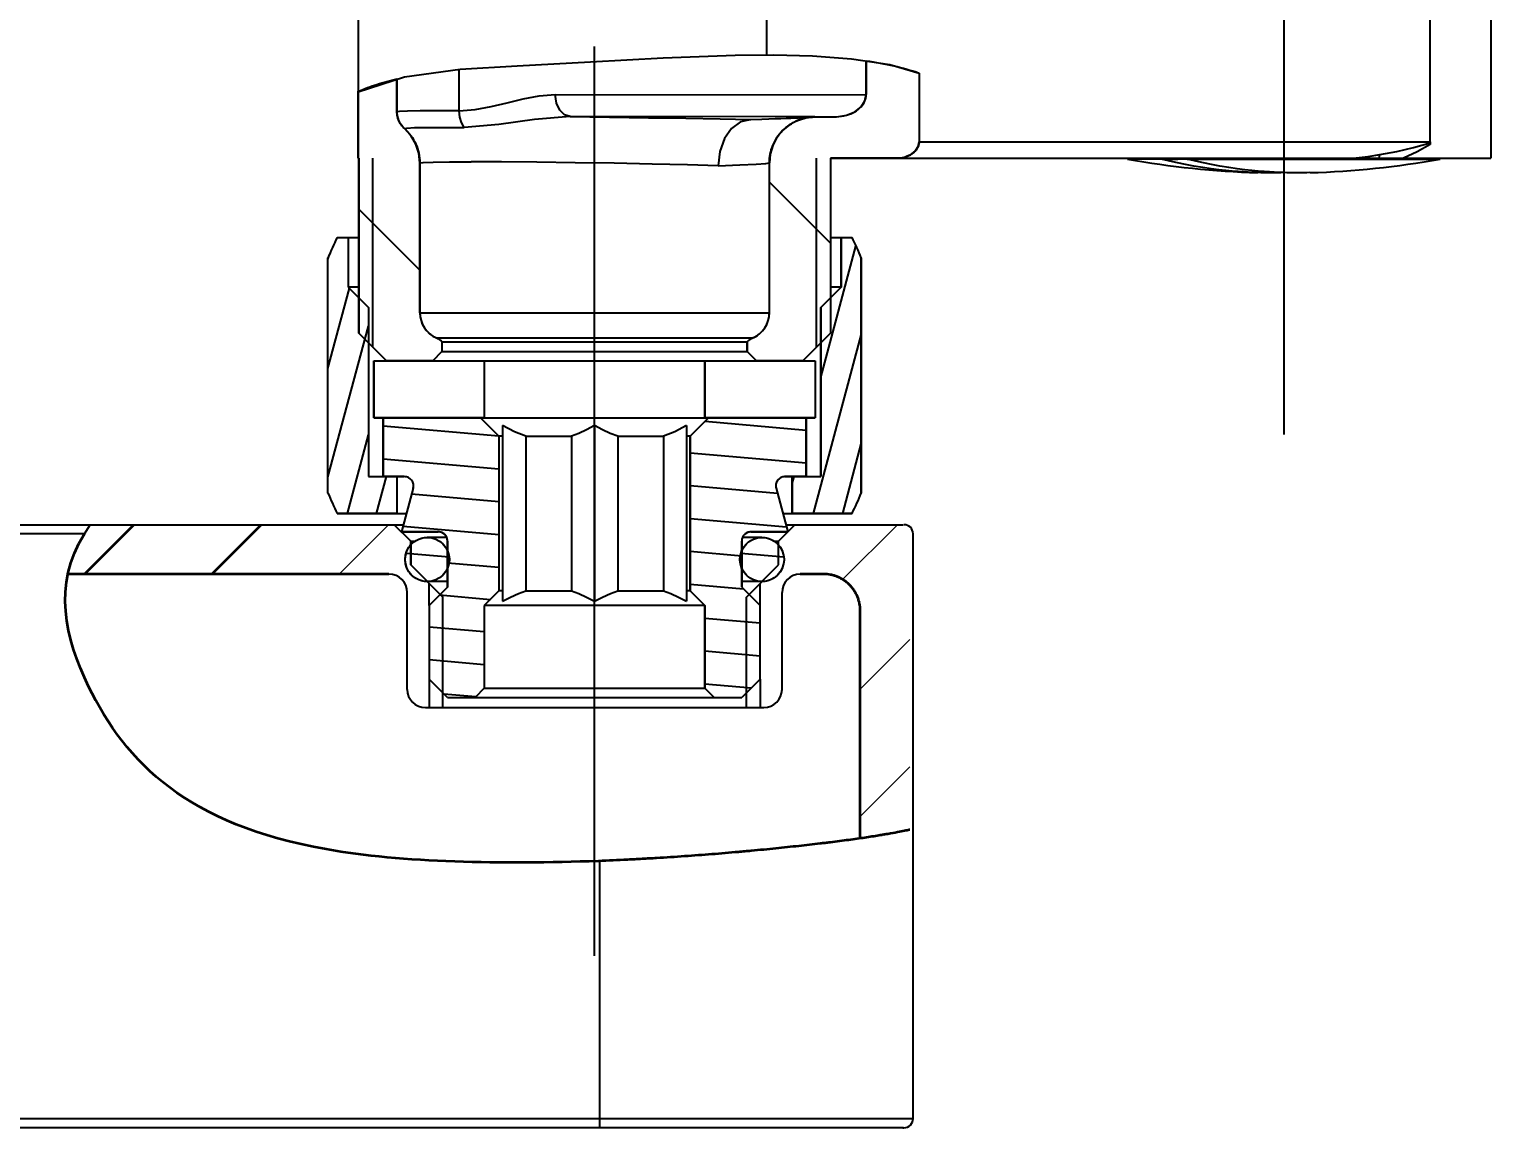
# Model space of a CAD drawing. Extents: x 0 to 1128, y 0 to 827.
# Drawn here: x 364.9 to 444.8, y 620.2 to 680.2 of the extents above; entities that cross this region are included whole.
import ezdxf

# ---------------------------------------------------------------- set-up
doc = ezdxf.new("R2010")
doc.units = 0
doc.header["$LTSCALE"] = 4
doc.header["$MEASUREMENT"] = 0
doc.header["$PDMODE"] = 3
doc.header["$PDSIZE"] = -10
doc.linetypes.add('CENTER', pattern=[50.8, 31.75, -6.35, 6.35, -6.35])
doc.layers.get('0').update_dxf_attribs({"linetype": 'CONTINUOUS'})
doc.layers.get('DEFPOINTS').update_dxf_attribs({"linetype": 'CONTINUOUS'})
doc.layers.add('6', color=7, linetype='CONTINUOUS', true_color=0xffffff)
doc.layers.add('DEF_LAYER_ASSEM_MEMBER', color=7, linetype='CONTINUOUS')
doc.styles.add('Daelim Dimension', font='')
doc.styles.get('Daelim Dimension').set_extended_font_data('나눔고딕')
doc.dimstyles.new('DEFAULT', dxfattribs={"dimscale": 2, "dimtxt": 2, "dimasz": 2, "dimexe": 0, "dimexo": 2, "dimgap": 1, "dimtad": 1, "dimdec": 1, "dimzin": 9, "dimdsep": 46, "dimtxsty": 'Daelim Dimension', "dimcen": 0.5, "dimclrd": 252, "dimclre": 252, "dimclrt": 3, "dimadec": 1, "dimazin": 0, "dimtfac": 1, "dimtdec": 1, "dimtix": 1, "dimtmove": 0, "dimatfit": 3, "dimfxl": 1, "dimtolj": 1, "dimtzin": 1, "dimlwd": 9, "dimlwe": 9, "dimarcsym": 0})

# ---------------------------------------------------------------- blocks, each defined once
blk = doc.blocks.new('*D19')
at = {"color": 5, "lineweight": 9, "ltscale": 0.5, "transparency": 16777216}
for p, q in [((245.805, 679.815), (245.805, 720.329)), ((395.805, 683.227), (395.805, 720.329)), ((391.805, 718.329), (249.805, 718.329))]:
    blk.add_line(p, q, dxfattribs=at)
at = {"color": 5, "ltscale": 0.5, "transparency": 16777216}
for points in [[(249.805, 718.996), (249.805, 717.662), (245.805, 718.329)], [(391.805, 718.996), (391.805, 717.662), (395.805, 718.329)]]:
    blk.add_solid(points, dxfattribs=at)
at = {"layer": 'DEFPOINTS', "color": 0, "ltscale": 0.5, "transparency": 16777216}
for p in [(245.805, 718.329), (395.805, 679.227), (245.805, 675.815)]:
    blk.add_point(p, dxfattribs=at)
at = {"color": 7, "ltscale": 0.5, "transparency": 16777216, "insert": (320.805, 725.758), "char_height": 10, "attachment_point": 5, "style": 'Daelim Dimension'}
blk.add_mtext('\\A1;150', dxfattribs=at)

msp = doc.modelspace()

# ---------------------------------------------------------------- hatches: boundary and pattern name
at = {"linetype": 'Continuous'}
h = msp.add_hatch(dxfattribs=at)
h.set_pattern_fill('DEFAULT__26', color=2, scale=16.904145, angle=-45, style=0, pattern_type=0)
h.set_pattern_definition([(315, (-79.085, 797.65), (11.95304, 11.95304), [])])
edge = h.paths.add_edge_path()
edge.add_line((408.69, 663.582), (407.182, 662.074))
edge.add_line((407.182, 662.074), (404.649, 662.074))
edge.add_line((404.649, 662.074), (404.147, 662.577))
edge.add_line((404.147, 662.577), (404.147, 663.114))
edge.add_arc((404.85, 662.396), 1.005, 113.57815, 134.42691)
edge.add_spline(control_points=[(404.448, 663.317), (404.538, 663.357), (404.707, 663.451), (404.932, 663.641), (405.053, 663.791), (405.107, 663.873)], knot_values=[0, 0, 0, 0, 0.333333, 0.666667, 1, 1, 1, 1], degree=3, periodic=0)
edge.add_spline(control_points=[(405.107, 663.873), (405.16, 663.956), (405.25, 664.127), (405.334, 664.409), (405.353, 664.601), (405.353, 664.699)], knot_values=[0, 0, 0, 0, 0.333333, 0.666667, 1, 1, 1, 1], degree=3, periodic=0)
edge.add_line((405.353, 664.699), (405.353, 672.876))
edge.add_spline(control_points=[(405.353, 672.879), (405.354, 673.043), (405.385, 673.365), (405.527, 673.838), (405.757, 674.272), (406.067, 674.654), (406.446, 674.966), (406.876, 675.203), (407.346, 675.35), (407.668, 675.386), (407.832, 675.388)], knot_values=[0, 0, 0, 0, 0.125, 0.25, 0.375, 0.5, 0.625, 0.75, 0.875, 1, 1, 1, 1], degree=3, periodic=0)
edge.add_line((407.834, 675.388), (409.016, 675.403))
edge.add_spline(control_points=[(409.016, 675.403), (409.215, 675.409), (409.58, 675.458), (410.04, 675.653), (410.387, 675.929), (410.598, 676.263), (410.644, 676.49), (410.643, 676.608)], knot_values=[0, 0, 0, 0, 0.2, 0.4, 0.6, 0.8, 1, 1, 1, 1], degree=3, periodic=0)
edge.add_line((410.643, 676.608), (410.643, 678.454))
edge.add_spline(control_points=[(410.643, 678.454), (411.173, 678.38), (412.187, 678.195), (413.106, 677.935), (413.542, 677.787)], knot_values=[0, 0, 0, 0, 0.5, 1, 1, 1, 1], degree=3, periodic=0)
edge.add_line((413.542, 677.787), (413.542, 674.034))
edge.add_spline(control_points=[(413.542, 674.034), (413.542, 673.943), (413.506, 673.769), (413.341, 673.514), (413.074, 673.308), (412.724, 673.165), (412.449, 673.132), (412.299, 673.129)], knot_values=[0, 0, 0, 0, 0.2, 0.4, 0.6, 0.8, 1, 1, 1, 1], degree=3, periodic=0)
edge.add_line((412.299, 673.129), (408.69, 673.129))
edge.add_line((408.69, 673.129), (408.69, 663.582))
edge = h.paths.add_edge_path()
edge.add_line((384.429, 662.074), (382.921, 663.582))
edge.add_line((382.921, 663.582), (382.921, 673.129))
edge.add_line((382.921, 673.129), (382.891, 673.129))
edge.add_line((382.891, 673.129), (382.891, 676.787))
edge.add_spline(control_points=[(382.891, 676.787), (383.217, 676.925), (383.895, 677.177), (384.624, 677.379), (385.002, 677.468)], knot_values=[0, 0, 0, 0, 0.5, 1, 1, 1, 1], degree=3, periodic=0)
edge.add_line((385.002, 677.468), (385.002, 675.662))
edge.add_spline(control_points=[(385.002, 675.662), (385.002, 675.605), (385.01, 675.492), (385.046, 675.325), (385.104, 675.165), (385.186, 675.015), (385.287, 674.878), (385.366, 674.797), (385.409, 674.759)], knot_values=[0, 0, 0, 0, 0.166667, 0.333333, 0.5, 0.666667, 0.833333, 1, 1, 1, 1], degree=3, periodic=0)
edge.add_spline(control_points=[(385.409, 674.758), (385.544, 674.639), (385.782, 674.379), (386.053, 673.917), (386.22, 673.407), (386.257, 673.058), (386.258, 672.879)], knot_values=[0, 0, 0, 0, 0.25, 0.5, 0.75, 1, 1, 1, 1], degree=3, periodic=0)
edge.add_line((386.258, 672.876), (386.258, 664.699))
edge.add_spline(control_points=[(386.258, 664.699), (386.258, 664.601), (386.277, 664.409), (386.361, 664.127), (386.45, 663.956), (386.504, 663.873)], knot_values=[0, 0, 0, 0, 0.333333, 0.666667, 1, 1, 1, 1], degree=3, periodic=0)
edge.add_spline(control_points=[(386.504, 663.873), (386.558, 663.791), (386.679, 663.641), (386.904, 663.451), (387.072, 663.357), (387.162, 663.317)], knot_values=[0, 0, 0, 0, 0.333333, 0.666667, 1, 1, 1, 1], degree=3, periodic=0)
edge.add_arc((386.76, 662.396), 1.005, 45.57309, 66.42185)
edge.add_line((387.464, 663.114), (387.464, 662.577))
edge.add_line((387.464, 662.577), (386.961, 662.074))
edge.add_line((386.961, 662.074), (384.429, 662.074))
h = msp.add_hatch(dxfattribs=at)
h.set_pattern_fill('DEFAULT__24', color=2, scale=1.537916, angle=75, style=0, pattern_type=0)
h.set_pattern_definition([(75, (-79.0852, 797.6502), (-1.4855123, 0.398042), [])])
edge = h.paths.add_edge_path()
edge.add_arc((394.603, 661.27), 17.031, 22.1442, 26.26804)
edge.add_line((410.378, 667.69), (410.378, 654.85))
edge.add_arc((394.603, 661.27), 17.031, -26.26804, -22.1442)
edge.add_line((409.875, 653.733), (406.609, 653.733))
edge.add_line((406.609, 653.733), (406.609, 655.743))
edge.add_line((406.609, 655.743), (408.167, 655.743))
edge.add_line((408.167, 655.743), (408.167, 664.989))
edge.add_line((408.167, 664.989), (409.272, 666.094))
edge.add_line((409.272, 666.094), (409.272, 668.808))
edge.add_line((409.272, 668.808), (409.875, 668.808))
edge = h.paths.add_edge_path()
edge.add_arc((397.008, 661.27), 17.031, 153.73196, 157.8558)
edge.add_line((381.735, 668.808), (382.338, 668.808))
edge.add_line((382.338, 668.808), (382.338, 666.094))
edge.add_line((382.338, 666.094), (383.444, 664.989))
edge.add_line((383.444, 664.989), (383.444, 655.743))
edge.add_line((383.444, 655.743), (385.002, 655.743))
edge.add_line((385.002, 655.743), (385.002, 653.733))
edge.add_line((385.002, 653.733), (381.735, 653.733))
edge.add_arc((397.008, 661.27), 17.031, 202.1442, 206.26804)
edge.add_line((381.233, 654.85), (381.233, 667.69))
h = msp.add_hatch(dxfattribs=at)
h.set_pattern_fill('DEFAULT__31', color=2, scale=1.785849, angle=-5, style=0, pattern_type=0)
h.set_pattern_definition([(355, (-79.0852, 797.6502), (0.155647, 1.7790535), [])])
edge = h.paths.add_edge_path()
edge.add_spline(control_points=[(404.348, 652.728), (404.279, 652.727), (404.152, 652.702), (403.983, 652.59), (403.871, 652.421), (403.846, 652.294), (403.845, 652.225)], knot_values=[0, 0, 0, 0, 0.25, 0.5, 0.75, 1, 1, 1, 1], degree=3, periodic=0)
edge.add_line((403.845, 652.225), (403.845, 649.713))
edge.add_line((403.845, 649.713), (404.85, 648.708))
edge.add_line((404.85, 648.708), (404.85, 644.688))
edge.add_line((404.85, 644.688), (403.845, 643.683))
edge.add_line((403.845, 643.683), (402.338, 643.683))
edge.add_line((402.338, 643.683), (401.835, 644.185))
edge.add_line((401.835, 644.185), (401.835, 648.708))
edge.add_line((401.835, 648.708), (401.031, 649.512))
edge.add_line((401.031, 649.512), (401.031, 657.954))
edge.add_line((401.031, 657.954), (402.036, 658.959))
edge.add_line((402.036, 658.959), (407.363, 658.959))
edge.add_line((407.363, 658.959), (407.363, 655.743))
edge.add_line((407.363, 655.743), (406.205, 655.743))
edge.add_spline(control_points=[(406.205, 655.743), (406.123, 655.741), (405.977, 655.707), (405.792, 655.557), (405.695, 655.339), (405.7, 655.189), (405.72, 655.11)], knot_values=[0, 0, 0, 0, 0.25, 0.5, 0.75, 1, 1, 1, 1], degree=3, periodic=0)
edge.add_line((405.72, 655.11), (406.358, 652.728))
edge.add_line((406.358, 652.728), (404.348, 652.728))
edge = h.paths.add_edge_path()
edge.add_spline(control_points=[(387.765, 652.225), (387.764, 652.294), (387.74, 652.421), (387.628, 652.59), (387.459, 652.702), (387.332, 652.727), (387.263, 652.728)], knot_values=[0, 0, 0, 0, 0.25, 0.5, 0.75, 1, 1, 1, 1], degree=3, periodic=0)
edge.add_line((387.263, 652.728), (385.253, 652.728))
edge.add_line((385.253, 652.728), (385.891, 655.11))
edge.add_spline(control_points=[(385.891, 655.11), (385.911, 655.189), (385.916, 655.339), (385.819, 655.557), (385.634, 655.707), (385.488, 655.741), (385.406, 655.743)], knot_values=[0, 0, 0, 0, 0.25, 0.5, 0.75, 1, 1, 1, 1], degree=3, periodic=0)
edge.add_line((385.406, 655.743), (384.248, 655.743))
edge.add_line((384.248, 655.743), (384.248, 658.959))
edge.add_line((384.248, 658.959), (389.574, 658.959))
edge.add_line((389.574, 658.959), (390.579, 657.954))
edge.add_line((390.579, 657.954), (390.579, 649.512))
edge.add_line((390.579, 649.512), (389.775, 648.708))
edge.add_line((389.775, 648.708), (389.775, 644.185))
edge.add_line((389.775, 644.185), (389.273, 643.683))
edge.add_line((389.273, 643.683), (387.765, 643.683))
edge.add_line((387.765, 643.683), (386.76, 644.688))
edge.add_line((386.76, 644.688), (386.76, 648.708))
edge.add_line((386.76, 648.708), (387.765, 649.713))
edge.add_line((387.765, 649.713), (387.765, 652.225))
h = msp.add_hatch(dxfattribs=at)
h.set_pattern_fill('DEFAULT__29', color=2, scale=1.591506, angle=-5, style=0, pattern_type=0)
h.set_pattern_definition([(355, (-79.0852, 797.6502), (0.138709, 1.58545), [])])
edge = h.paths.add_edge_path()
edge.add_spline(control_points=[(403.745, 651.22), (403.752, 651.448), (403.854, 651.843), (404.321, 652.316), (404.951, 652.481), (405.581, 652.316), (406.048, 651.843), (406.15, 651.448), (406.157, 651.22)], knot_values=[0, 0, 0, 0, 0.166667, 0.333333, 0.5, 0.666667, 0.833333, 1, 1, 1, 1], degree=3, periodic=0)
edge.add_spline(control_points=[(406.157, 651.22), (406.15, 650.992), (406.048, 650.597), (405.581, 650.125), (404.951, 649.959), (404.321, 650.125), (403.854, 650.597), (403.752, 650.992), (403.745, 651.22)], knot_values=[0, 0, 0, 0, 0.166667, 0.333333, 0.5, 0.666667, 0.833333, 1, 1, 1, 1], degree=3, periodic=0)
edge = h.paths.add_edge_path()
edge.add_spline(control_points=[(385.454, 651.22), (385.461, 651.448), (385.563, 651.843), (386.03, 652.316), (386.66, 652.481), (387.29, 652.316), (387.756, 651.843), (387.859, 651.448), (387.866, 651.22)], knot_values=[0, 0, 0, 0, 0.166667, 0.333333, 0.5, 0.666667, 0.833333, 1, 1, 1, 1], degree=3, periodic=0)
edge.add_spline(control_points=[(387.866, 651.22), (387.859, 650.992), (387.756, 650.597), (387.29, 650.125), (386.66, 649.959), (386.03, 650.125), (385.563, 650.597), (385.461, 650.992), (385.454, 651.22)], knot_values=[0, 0, 0, 0, 0.166667, 0.333333, 0.5, 0.666667, 0.833333, 1, 1, 1, 1], degree=3, periodic=0)

# ---------------------------------------------------------------- linework, layer by layer
at = {"color": 1, "linetype": 'CENTER'}
for p, q in [((433.47, 728.404), (433.47, 658.054)), ((395.805, 637.176), (395.805, 679.227))]:
    msp.add_line(p, q, dxfattribs=at)
at = {"color": 7, "linetype": 'Continuous'}
for p, q in [((391.572, 678.167), (388.457, 677.982)), ((395.583, 678.387), (391.572, 678.167)), ((399.545, 678.599), (395.583, 678.387)), ((403.49, 678.743), (399.545, 678.599)), ((405.593, 678.766), (403.49, 678.743)), ((407.706, 678.714), (405.593, 678.766)), ((409.834, 678.551), (407.706, 678.714)), ((411.935, 678.229), (409.834, 678.551)), ((410.643, 676.608), (410.643, 678.454)), ((413.542, 677.754), (411.935, 678.229)), ((385.408, 677.559), (382.891, 676.744)), ((385.002, 677.468), (385.002, 675.662)), ((388.457, 677.982), (385.408, 677.559)), ((413.542, 677.787), (413.542, 674.034)), ((382.891, 673.129), (382.891, 676.787)), ((407.834, 675.388), (409.016, 675.403)), ((382.921, 673.129), (382.891, 673.129)), ((382.921, 663.582), (382.921, 673.129)), ((386.258, 672.876), (386.258, 664.699)), ((405.353, 664.699), (405.353, 672.876)), ((412.299, 673.129), (408.69, 673.129)), ((408.69, 673.129), (408.69, 663.582)), ((381.735, 668.808), (382.338, 668.808)), ((382.338, 668.808), (382.338, 666.094)), ((409.272, 666.094), (409.272, 668.808)), ((409.272, 668.808), (409.875, 668.808)), ((381.233, 654.85), (381.233, 667.69)), ((410.378, 667.69), (410.378, 654.85)), ((382.338, 666.094), (383.444, 664.989)), ((408.167, 664.989), (409.272, 666.094)), ((383.444, 664.989), (383.444, 655.743)), ((408.167, 655.743), (408.167, 664.989)), ((384.429, 662.074), (382.921, 663.582)), ((387.464, 663.114), (387.464, 662.577)), ((404.147, 662.577), (404.147, 663.114)), ((408.69, 663.582), (407.182, 662.074)), ((387.464, 662.577), (386.961, 662.074)), ((404.649, 662.074), (404.147, 662.577)), ((383.745, 662.074), (389.775, 662.074)), ((383.745, 658.959), (383.745, 662.074)), ((386.961, 662.074), (384.429, 662.074)), ((389.775, 662.074), (389.775, 658.959)), ((401.835, 658.959), (401.835, 662.074)), ((401.835, 662.074), (407.865, 662.074)), ((407.182, 662.074), (404.649, 662.074)), ((407.865, 662.074), (407.865, 658.959)), ((389.775, 658.959), (383.745, 658.959)), ((384.248, 655.743), (384.248, 658.959)), ((384.248, 658.959), (389.574, 658.959)), ((389.574, 658.959), (390.579, 657.954)), ((401.031, 657.954), (402.036, 658.959)), ((407.865, 658.959), (401.835, 658.959)), ((402.036, 658.959), (407.363, 658.959)), ((407.363, 658.959), (407.363, 655.743)), ((390.579, 657.954), (390.579, 649.512)), ((401.031, 649.512), (401.031, 657.954)), ((383.444, 655.743), (385.002, 655.743)), ((385.406, 655.743), (384.248, 655.743)), ((385.002, 655.743), (385.002, 653.733)), ((407.363, 655.743), (406.205, 655.743)), ((406.609, 653.733), (406.609, 655.743)), ((406.609, 655.743), (408.167, 655.743)), ((385.002, 653.733), (381.735, 653.733)), ((409.875, 653.733), (406.609, 653.733)), ((387.263, 652.728), (385.253, 652.728)), ((406.358, 652.728), (404.348, 652.728)), ((405.855, 652.225), (406.559, 652.929)), ((385.755, 652.225), (385.755, 650.919)), ((387.765, 649.713), (387.765, 652.225)), ((403.845, 652.225), (403.845, 649.713)), ((405.855, 650.919), (405.855, 652.225)), ((385.755, 650.919), (387.514, 649.16)), ((404.097, 649.16), (405.855, 650.919)), ((385.565, 644.128), (385.565, 649.424)), ((390.579, 649.512), (389.775, 648.708)), ((401.835, 648.708), (401.031, 649.512)), ((403.845, 649.713), (404.85, 648.708)), ((406.046, 644.128), (406.046, 649.424)), ((389.775, 648.708), (389.775, 644.185)), ((401.835, 644.185), (401.835, 648.708)), ((389.775, 644.185), (389.273, 643.683)), ((402.338, 643.683), (401.835, 644.185)), ((386.564, 643.129), (405.047, 643.129))]:
    msp.add_line(p, q, dxfattribs=at)
at = {"color": 1, "linetype": 'Continuous', "lineweight": 25}
msp.add_line((395.805, 629.573), (395.805, 661.507), dxfattribs=at)
at = {"color": 7, "linetype": 'Continuous', "lineweight": 25}
for p, q in [((247.469, 653.12), (385.358, 653.12)), ((367.926, 652.62), (329.977, 652.62)), ((413.208, 620.686), (413.208, 652.62)), ((396.09, 620.686), (396.09, 634.756)), ((353.339, 620.686), (396.09, 620.686)), ((396.09, 620.186), (353.339, 620.186))]:
    msp.add_line(p, q, dxfattribs=at)
msp.add_line((367.926, 652.62), (368.241, 653.12))
at = {"color": 0, "lineweight": 13}
for p, q in [((381.839, 650.423), (384.536, 653.12)), ((409.359, 650.129), (412.35, 653.12)), ((410.32, 644.137), (413.03, 646.847)), ((410.32, 637.184), (413.03, 639.894))]:
    msp.add_line(p, q, dxfattribs=at)
at = {"color": 2}
for p, q in [((386.76, 648.708), (386.76, 649.914)), ((404.85, 648.708), (404.85, 649.914)), ((387.514, 643.934), (387.514, 649.16)), ((404.097, 643.934), (404.097, 649.16)), ((386.76, 644.688), (386.76, 643.129)), ((404.85, 644.688), (404.85, 643.129))]:
    msp.add_line(p, q, dxfattribs=at)
at = {"color": 7, "linetype": 'Continuous'}
for centre, radius, start, end in [((397.008, 661.27), 17.031, 153.73196, 157.8558), ((394.603, 661.27), 17.031, 22.1442, 26.26804), ((386.76, 662.396), 1.005, 45.57309, 66.42185), ((404.85, 662.396), 1.005, 113.57815, 134.42691), ((397.008, 661.27), 17.031, 202.1442, 206.26804), ((394.603, 661.27), 17.031, 333.73196, 337.8558), ((386.564, 644.128), 0.999, 180, 270), ((405.047, 644.128), 0.999, 270, 0)]:
    msp.add_arc(centre, radius, start, end, dxfattribs=at)
at = {"color": 7, "linetype": 'Continuous', "lineweight": 25}
for centre, start, end in [((412.707, 652.62), 1.01256, 90.00002), ((412.707, 620.686), 269.99998, 1.03606)]:
    msp.add_arc(centre, 0.501, start, end, dxfattribs=at)
at = {"linetype": 'Continuous'}
for centre, start, end in [((384.566, 649.424), 0, 90), ((407.045, 649.424), 90, 180)]:
    msp.add_arc(centre, 0.999, start, end, dxfattribs=at)
at = {"color": 7, "linetype": 'Continuous'}
for points, start_tangent, end_tangent in [([(410.643, 678.454), (412.163, 678.176), (413.542, 677.787)], (0.990355, -0.138552), (0.946649, -0.322267)), ([(382.891, 676.787), (383.908, 677.165), (385.002, 677.468)], (0.920791, 0.390055), (0.973424, 0.22901)), ([(409.016, 675.403), (409.566, 675.478), (410.021, 675.666), (410.364, 675.938), (410.574, 676.264), (410.643, 676.608)], (0.999467, 0.032633), (-0.00525, 0.999986)), ([(385.002, 675.662), (385.014, 675.493), (385.05, 675.326), (385.108, 675.167), (385.189, 675.017), (385.29, 674.88), (385.409, 674.759)], (0.00312, -0.999995), (0.747001, -0.664823)), ([(405.353, 672.879), (405.401, 673.363), (405.542, 673.831), (405.771, 674.263), (406.079, 674.642), (406.455, 674.954), (406.883, 675.188), (407.348, 675.334), (407.832, 675.388)], (0.003868, 0.999993), (0.999889, 0.014917)), ([(385.409, 674.758), (385.768, 674.367), (386.036, 673.909), (386.201, 673.405), (386.258, 672.879)], (0.748382, -0.663268), (0.004202, -0.999991)), ([(413.542, 674.034), (413.488, 673.77), (413.324, 673.522), (413.06, 673.319), (412.713, 673.181), (412.299, 673.129)], (0.003544, -0.999994), (-0.99981, -0.019488)), ([(386.258, 664.699), (386.286, 664.41), (386.369, 664.131), (386.504, 663.873)], (0.00177, -0.999998), (0.546241, -0.837628)), ([(405.107, 663.873), (405.242, 664.131), (405.325, 664.41), (405.353, 664.699)], (0.546241, 0.837628), (0.00177, 0.999998)), ([(386.504, 663.873), (386.686, 663.647), (386.908, 663.459), (387.162, 663.317)], (0.549203, -0.835689), (0.915806, -0.401621)), ([(404.448, 663.317), (404.703, 663.459), (404.925, 663.647), (405.107, 663.873)], (0.915806, 0.401621), (0.549203, 0.835689)), ([(385.891, 655.11), (385.899, 655.338), (385.805, 655.546), (385.628, 655.691), (385.406, 655.743)], (0.237707, 0.971337), (-0.999763, 0.021793)), ([(406.205, 655.743), (405.983, 655.691), (405.806, 655.546), (405.712, 655.338), (405.72, 655.11)], (-0.999763, -0.021793), (0.237707, -0.971337)), ([(387.765, 652.225), (387.727, 652.417), (387.618, 652.58), (387.455, 652.689), (387.263, 652.728)], (-0.014069, 0.999901), (-0.999901, 0.014069)), ([(404.348, 652.728), (404.156, 652.689), (403.993, 652.58), (403.884, 652.417), (403.845, 652.225)], (-0.999901, -0.014069), (-0.014069, -0.999901)), ([(385.454, 651.22), (385.615, 651.823), (386.057, 652.265), (386.66, 652.426), (387.263, 652.265), (387.704, 651.823), (387.866, 651.22)], (0.031641, 0.999499), (0.031641, -0.999499)), ([(403.745, 651.22), (403.907, 651.823), (404.348, 652.265), (404.951, 652.426), (405.554, 652.265), (405.995, 651.823), (406.157, 651.22)], (0.031641, 0.999499), (0.031641, -0.999499)), ([(387.866, 651.22), (387.704, 650.617), (387.263, 650.176), (386.66, 650.014), (386.057, 650.176), (385.615, 650.617), (385.454, 651.22)], (-0.031641, -0.999499), (-0.031641, 0.999499)), ([(406.157, 651.22), (405.995, 650.617), (405.554, 650.176), (404.951, 650.014), (404.348, 650.176), (403.907, 650.617), (403.745, 651.22)], (-0.031641, -0.999499), (-0.031641, 0.999499))]:
    msp.add_spline(points, degree=3, dxfattribs=dict(at, start_tangent=start_tangent, end_tangent=end_tangent))
at = {"color": 7, "linetype": 'Continuous', "lineweight": 25}
for points, knots in [([(406.253, 653.12), (406.787, 653.12), (407.991, 653.12), (409.649, 653.12), (411.091, 653.12), (412.1, 653.12), (412.65, 653.12), (412.657, 653.12), (412.659, 653.12)], [0.3159473, 0.3159473, 0.3159473, 0.3159473, 0.4073172, 0.5319262, 0.6601486, 0.7847576, 0.9129801, 1, 1, 1, 1]), ([(396.09, 620.186), (396.09, 620.186), (396.09, 620.24), (396.09, 620.425), (396.09, 620.555), (396.09, 620.686)], [0, 0, 0, 0, 0.5, 0.5, 1, 1, 1, 1]), ([(412.656, 620.186), (412.67, 620.186), (412.729, 620.186), (412.359, 620.186), (411.535, 620.186), (410.248, 620.186), (408.559, 620.186), (406.521, 620.186), (404.182, 620.186), (401.617, 620.186), (398.892, 620.186), (397.024, 620.186), (396.09, 620.186)], [0, 0, 0, 0, 0.033467, 0.14086, 0.248252, 0.355645, 0.463037, 0.57043, 0.677822, 0.785215, 0.892607, 1, 1, 1, 1])]:
    msp.add_open_spline(points, degree=3, knots=knots, dxfattribs=at)
at = {"color": 8, "linetype": 'Continuous', "lineweight": 25}
msp.add_open_spline([(396.09, 620.686), (396.958, 620.686), (398.882, 620.686), (401.683, 620.686), (404.415, 620.686), (406.813, 620.686), (408.928, 620.686), (410.658, 620.686), (411.998, 620.686), (412.842, 620.686), (413.23, 620.686), (413.169, 620.686), (413.153, 620.686)], degree=3, knots=[0, 0, 0, 0, 0.096847, 0.214777, 0.320634, 0.429562, 0.535419, 0.644346, 0.750204, 0.859131, 0.964988, 1, 1, 1, 1], dxfattribs=at)
at = {"layer": '6', "color": 0, "linetype": 'Continuous', "lineweight": 35}
for p, q in [((367.932, 650.423), (370.63, 653.12)), ((374.886, 650.423), (377.583, 653.12)), ((384.566, 650.423), (367.021, 650.423)), ((408.309, 650.423), (407.045, 650.423))]:
    msp.add_line(p, q, dxfattribs=at)
for points, knots in [([(396.011, 634.753), (390.734, 634.553), (375.522, 634.842), (368.036, 642.215), (366.167, 649.841), (367.926, 652.621)], [0, 0, 0, 0, 0.254518, 0.713109, 1, 1, 1, 1]), ([(408.344, 650.423), (408.343, 650.423), (408.342, 650.423), (408.332, 650.423), (408.324, 650.423), (408.312, 650.423), (408.311, 650.423), (408.309, 650.423)], [0, 0, 0, 0, 0.124105, 0.124105, 0.874003, 0.874003, 1, 1, 1, 1]), ([(410.32, 648.424), (410.32, 648.557), (410.307, 648.687), (410.268, 648.879), (410.252, 648.942), (410.224, 649.037), (410.213, 649.068), (410.191, 649.13), (410.179, 649.161), (410.115, 649.312), (410.053, 649.427), (409.962, 649.563), (409.943, 649.59), (409.904, 649.643), (409.883, 649.669), (409.82, 649.745), (409.776, 649.793), (409.637, 649.931), (409.535, 650.014), (409.398, 650.105), (409.37, 650.123), (409.313, 650.156), (409.285, 650.172), (409.198, 650.218), (409.079, 650.274), (408.956, 650.318), (408.862, 650.346), (408.83, 650.355), (408.766, 650.371), (408.734, 650.378), (408.572, 650.41), (408.441, 650.423), (408.309, 650.423)], [0, 0, 0, 0, 0.125, 0.125, 0.1875, 0.1875, 0.21875, 0.21875, 0.25, 0.25, 0.375, 0.375, 0.40625, 0.40625, 0.4375, 0.4375, 0.5, 0.5, 0.625, 0.625, 0.65625, 0.65625, 0.6875, 0.6875, 0.75, 0.8125, 0.8125, 0.84375, 0.84375, 0.875, 0.875, 1, 1, 1, 1]), ([(413.03, 636.458), (412.983, 636.448), (412.912, 636.433), (412.722, 636.395), (412.603, 636.371), (412.32, 636.317), (412.154, 636.286), (411.871, 636.236), (411.77, 636.218), (411.637, 636.196), (411.61, 636.191), (411.555, 636.182), (411.472, 636.168), (411.386, 636.154), (411.093, 636.106), (410.838, 636.066), (410.288, 635.984), (409.993, 635.942), (409.362, 635.857), (409.026, 635.814), (408.626, 635.764), (408.581, 635.758), (408.49, 635.747), (408.445, 635.742), (408.308, 635.725), (408.03, 635.692), (407.745, 635.659), (407.162, 635.592), (406.759, 635.548), (405.924, 635.459), (405.492, 635.415), (404.822, 635.35), (404.594, 635.328), (404.248, 635.296), (404.132, 635.285), (403.956, 635.269), (403.897, 635.264), (403.778, 635.253), (403.719, 635.248), (403.185, 635.201), (402.703, 635.16), (401.724, 635.082), (401.226, 635.045), (400.217, 634.974), (399.705, 634.941), (398.925, 634.894), (398.663, 634.879), (398.135, 634.85), (397.871, 634.836), (397.076, 634.797), (396.545, 634.773), (396.011, 634.753)], [0, 0, 0, 0, 0.0625, 0.0625, 0.125, 0.125, 0.1875, 0.1875, 0.21875, 0.21875, 0.226562, 0.226562, 0.234375, 0.25, 0.25, 0.3125, 0.3125, 0.375, 0.375, 0.4375, 0.4375, 0.445312, 0.445312, 0.453125, 0.453125, 0.46875, 0.5, 0.5, 0.5625, 0.5625, 0.625, 0.625, 0.65625, 0.65625, 0.671875, 0.671875, 0.679687, 0.679687, 0.6875, 0.6875, 0.75, 0.75, 0.8125, 0.8125, 0.875, 0.875, 0.90625, 0.90625, 0.9375, 0.9375, 1, 1, 1, 1])]:
    msp.add_open_spline(points, degree=3, knots=knots, dxfattribs=at)
msp.add_open_spline([(410.32, 635.989), (410.32, 640.134), (410.32, 644.279), (410.32, 648.424)], degree=3, dxfattribs=at)
at = {"layer": 'DEF_LAYER_ASSEM_MEMBER', "color": 7, "linetype": 'Continuous'}
for p, q in [((441.468, 674.034), (441.468, 696.739)), ((444.776, 696.505), (444.776, 673.129)), ((382.891, 681.194), (382.891, 673.129)), ((410.643, 678.427), (410.643, 676.608)), ((385.002, 675.662), (385.002, 677.428)), ((413.542, 677.754), (413.542, 674.034)), ((404.934, 675.256), (404.303, 675.239)), ((407.834, 675.388), (409.016, 675.403)), ((441.464, 674.034), (441.464, 673.892)), ((382.891, 673.129), (382.921, 673.129)), ((382.921, 673.129), (382.921, 663.582)), ((386.258, 664.699), (386.258, 672.876)), ((405.353, 664.699), (405.353, 672.876)), ((405.353, 672.876), (405.353, 672.876)), ((408.69, 673.129), (444.775, 673.129)), ((408.69, 673.129), (408.69, 663.582)), ((424.927, 673.129), (424.927, 673.088)), ((426.76, 673.088), (424.927, 673.088)), ((426.76, 673.098), (426.76, 673.088)), ((428.182, 673.098), (428.182, 673.088)), ((428.182, 673.088), (442.012, 673.088)), ((442.012, 673.129), (442.012, 673.088)), ((381.735, 668.808), (382.921, 668.808)), ((382.338, 668.808), (382.338, 666.094)), ((408.69, 668.808), (409.875, 668.808)), ((409.272, 668.808), (409.272, 666.094)), ((381.233, 654.85), (381.233, 667.69)), ((410.378, 654.85), (410.378, 667.69)), ((382.338, 666.094), (383.444, 664.989)), ((382.921, 666.094), (382.338, 666.094)), ((409.272, 666.094), (408.167, 664.989)), ((409.272, 666.094), (408.69, 666.094)), ((383.444, 664.989), (383.444, 655.743)), ((408.167, 664.989), (408.167, 655.743)), ((382.921, 663.582), (384.429, 662.074)), ((387.464, 663.114), (404.147, 663.114)), ((387.464, 663.114), (387.464, 662.577)), ((404.147, 663.114), (404.147, 662.577)), ((408.69, 663.582), (407.182, 662.074)), ((386.961, 662.074), (387.464, 662.577)), ((387.464, 662.577), (404.147, 662.577)), ((404.649, 662.074), (404.147, 662.577)), ((383.745, 662.074), (407.865, 662.074)), ((383.745, 662.074), (383.745, 658.959)), ((389.775, 662.074), (389.775, 658.959)), ((401.835, 662.074), (401.835, 658.959)), ((407.865, 662.074), (407.865, 658.959)), ((383.745, 658.959), (407.865, 658.959)), ((384.248, 658.959), (384.248, 655.743)), ((390.579, 657.954), (389.574, 658.959)), ((401.031, 657.954), (402.036, 658.959)), ((407.363, 655.743), (407.363, 658.959)), ((390.78, 658.53), (390.78, 648.935)), ((395.805, 658.53), (395.805, 648.935)), ((400.83, 658.53), (400.83, 648.935)), ((390.78, 657.954), (390.579, 657.954)), ((390.579, 657.954), (390.579, 649.512)), ((392.05, 657.954), (394.536, 657.954)), ((392.05, 657.954), (392.05, 649.512)), ((394.536, 657.954), (394.536, 649.512)), ((397.075, 657.954), (399.561, 657.954)), ((397.075, 657.954), (397.075, 649.512)), ((399.561, 657.954), (399.561, 649.512)), ((401.031, 657.954), (400.83, 657.954)), ((401.031, 657.954), (401.031, 649.512)), ((383.444, 655.743), (385.406, 655.743)), ((385.002, 655.743), (385.002, 653.733)), ((406.205, 655.743), (408.167, 655.743)), ((406.609, 655.743), (406.609, 653.733)), ((385.891, 655.11), (385.253, 652.728)), ((405.72, 655.11), (406.358, 652.728)), ((381.735, 653.733), (385.522, 653.733)), ((406.089, 653.733), (409.875, 653.733)), ((385.755, 652.225), (384.86, 653.12)), ((385.253, 652.728), (387.263, 652.728)), ((404.348, 652.728), (406.358, 652.728)), ((405.855, 652.225), (406.75, 653.12)), ((385.755, 652.225), (386.017, 652.225)), ((385.755, 650.919), (385.755, 652.225)), ((387.721, 652.426), (386.66, 652.426)), ((387.765, 652.225), (387.765, 649.713)), ((403.845, 649.713), (403.845, 652.225)), ((404.951, 652.426), (403.889, 652.426)), ((405.593, 652.225), (405.855, 652.225)), ((405.855, 650.919), (405.855, 652.225)), ((387.514, 649.16), (385.755, 650.919)), ((404.097, 649.16), (405.855, 650.919)), ((387.765, 650.014), (386.66, 650.014)), ((387.765, 649.713), (386.76, 648.708)), ((390.579, 649.512), (389.775, 648.708)), ((390.78, 649.512), (390.579, 649.512)), ((392.05, 649.512), (394.536, 649.512)), ((397.075, 649.512), (399.561, 649.512)), ((401.031, 649.512), (400.83, 649.512)), ((401.031, 649.512), (401.835, 648.708)), ((404.951, 650.014), (403.845, 650.014)), ((403.845, 649.713), (404.85, 648.708)), ((386.76, 648.708), (386.76, 644.688)), ((401.835, 648.708), (389.775, 648.708)), ((389.775, 648.708), (389.775, 644.185)), ((401.835, 648.708), (401.835, 644.185)), ((404.85, 644.688), (404.85, 648.708)), ((387.765, 643.683), (386.76, 644.688)), ((404.85, 644.688), (403.845, 643.683)), ((387.514, 643.129), (387.514, 643.934)), ((389.775, 644.185), (389.273, 643.683)), ((389.775, 644.185), (401.835, 644.185)), ((401.835, 644.185), (402.338, 643.683)), ((404.097, 643.129), (404.097, 643.934)), ((387.765, 643.683), (403.845, 643.683))]:
    msp.add_line(p, q, dxfattribs=at)
at = {"layer": 'DEF_LAYER_ASSEM_MEMBER', "color": 9, "linetype": 'Continuous'}
for p, q in [((405.209, 678.762), (405.209, 681.643)), ((388.4, 675.724), (388.4, 677.974)), ((393.656, 676.61), (410.643, 676.597)), ((407.832, 675.394), (394.468, 675.404)), ((402.673, 675.277), (404.333, 675.24)), ((413.542, 674.034), (441.468, 674.034)), ((438.079, 673.227), (438.719, 673.33)), ((386.258, 664.699), (405.353, 664.699)), ((387.162, 663.317), (404.448, 663.317))]:
    msp.add_line(p, q, dxfattribs=at)
at = {"layer": 'DEF_LAYER_ASSEM_MEMBER', "color": 2, "linetype": 'Continuous'}
for p, q in [((383.687, 662.816), (383.687, 673.129)), ((407.924, 662.816), (407.924, 673.129))]:
    msp.add_line(p, q, dxfattribs=at)
at = {"layer": 'DEF_LAYER_ASSEM_MEMBER', "color": 9, "linetype": 'Continuous'}
for points in [[(388.4, 675.724), (389.284, 675.789), (390.158, 675.953), (391.028, 676.166), (391.898, 676.38), (392.773, 676.544), (393.656, 676.61)], [(394.468, 675.404), (394.16, 675.499), (393.901, 675.752), (393.721, 676.14), (393.656, 676.61)], [(388.4, 675.724), (387.221, 675.722), (386.27, 675.715), (385.572, 675.702), (385.145, 675.684), (385.002, 675.662)], [(388.679, 674.82), (388.529, 675.077), (388.433, 675.385), (388.4, 675.724)], [(394.47, 675.404), (392.514, 675.253), (390.569, 674.971), (388.678, 674.82)], [(394.468, 675.404), (396.624, 675.378), (398.755, 675.347), (400.793, 675.313), (402.673, 675.277)], [(385.409, 674.758), (385.551, 674.783), (385.97, 674.803), (386.648, 674.815), (387.56, 674.82), (388.678, 674.82)], [(438.672, 673.129), (438.69, 673.238), (438.719, 673.33)], [(438.719, 673.33), (439.638, 673.51), (440.556, 673.727), (441.466, 673.968)], [(441.464, 673.892), (440.746, 673.491), (440.006, 673.129)], [(386.258, 672.876), (386.441, 672.902), (386.985, 672.921), (387.867, 672.933), (389.054, 672.937)], [(402.557, 672.727), (400.885, 672.774), (398.958, 672.818), (396.874, 672.858), (394.736, 672.891), (392.652, 672.916), (390.725, 672.932), (389.054, 672.937)], [(402.557, 672.727), (403.744, 672.768), (404.626, 672.807), (405.17, 672.844), (405.353, 672.876)], [(436.784, 673.129), (437.429, 673.154), (438.079, 673.227)]]:
    msp.add_lwpolyline(points, dxfattribs=at)
at = {"layer": 'DEF_LAYER_ASSEM_MEMBER', "color": 7, "linetype": 'Continuous'}
for points in [[(409.016, 675.403), (409.566, 675.478), (410.021, 675.666), (410.364, 675.938), (410.574, 676.264), (410.643, 676.608)], [(385.409, 674.759), (385.29, 674.88), (385.189, 675.017), (385.108, 675.167), (385.05, 675.326), (385.014, 675.493), (385.002, 675.662)], [(404.303, 675.239), (403.783, 675.116), (403.289, 674.759), (402.896, 674.205), (402.644, 673.505), (402.556, 672.727)], [(407.483, 675.352), (407.496, 675.353), (407.494, 675.353), (407.449, 675.35), (407.369, 675.344), (407.259, 675.338), (407.12, 675.331), (406.952, 675.323), (406.755, 675.314), (406.529, 675.306), (406.273, 675.296), (405.986, 675.287), (405.668, 675.277), (405.317, 675.266), (404.934, 675.256)], [(407.832, 675.388), (407.348, 675.334), (406.883, 675.188), (406.455, 674.954), (406.079, 674.642), (405.771, 674.263), (405.542, 673.831), (405.401, 673.363), (405.353, 672.879)], [(386.258, 672.879), (386.201, 673.405), (386.036, 673.909), (385.768, 674.367), (385.409, 674.758)], [(412.299, 673.129), (412.713, 673.181), (413.06, 673.319), (413.324, 673.522), (413.488, 673.77), (413.542, 674.034)], [(426.76, 673.098), (426.973, 673.092), (427.196, 673.089), (427.429, 673.088)], [(432.044, 672.346), (432, 672.348), (431.773, 672.356), (431.526, 672.367), (431.257, 672.382), (430.965, 672.402), (430.646, 672.428), (430.298, 672.461), (429.916, 672.504), (429.498, 672.557), (429.042, 672.623), (428.545, 672.705), (428.002, 672.807), (427.409, 672.933), (426.76, 673.088)], [(427.429, 673.088), (427.671, 673.089), (427.922, 673.092), (428.182, 673.098)], [(434.895, 672.346), (434.73, 672.342), (434.536, 672.338), (434.355, 672.336), (434.18, 672.336), (434.005, 672.336), (433.824, 672.338), (433.63, 672.342), (433.422, 672.348), (433.194, 672.356), (432.947, 672.367), (432.678, 672.382), (432.386, 672.402), (432.067, 672.428), (431.719, 672.461), (431.337, 672.504), (430.919, 672.557), (430.463, 672.623), (429.966, 672.705), (429.424, 672.807), (428.831, 672.933), (428.182, 673.088)], [(433.47, 672.346), (433.309, 672.342), (433.115, 672.338), (432.934, 672.336), (432.759, 672.336), (432.584, 672.336), (432.403, 672.338), (432.209, 672.342), (432.044, 672.346)], [(392.05, 657.954), (391.427, 658.195), (390.78, 658.53)], [(395.805, 658.53), (395.37, 658.295), (394.947, 658.103), (394.536, 657.954)], [(397.075, 657.954), (396.663, 658.104), (396.241, 658.296), (395.805, 658.53)], [(400.83, 658.53), (400.182, 658.194), (399.561, 657.954)], [(390.78, 648.935), (391.216, 649.17), (391.639, 649.362), (392.05, 649.512)], [(394.536, 649.512), (394.947, 649.362), (395.37, 649.17), (395.805, 648.935)], [(395.805, 648.935), (396.241, 649.17), (396.664, 649.362), (397.075, 649.512)], [(399.561, 649.512), (399.973, 649.361), (400.396, 649.169), (400.83, 648.935)]]:
    msp.add_lwpolyline(points, dxfattribs=at)
for centre in [(386.66, 651.22), (404.951, 651.22)]:
    msp.add_circle(centre, 1.206, dxfattribs=at)
for centre, radius, start, end in [((433.47, 720.565), 48.24, 259.80008, 268.30218), ((433.47, 720.565), 48.24, 271.69782, 280.19992), ((397.008, 661.27), 17.031, 153.73196, 157.8558), ((394.603, 661.27), 17.031, 22.1442, 26.26804), ((387.765, 664.699), 1.508, 180, 246.42185), ((403.845, 664.699), 1.508, 293.57815, 0), ((386.76, 662.396), 1.005, 45.57309, 66.42185), ((404.85, 662.396), 1.005, 113.57815, 134.42691), ((385.406, 655.24), 0.503, 345, 90), ((406.205, 655.24), 0.503, 90, 195), ((397.008, 661.27), 17.031, 202.1442, 206.26804), ((394.603, 661.27), 17.031, 333.73196, 337.8558), ((387.263, 652.225), 0.503, 0, 90), ((404.348, 652.225), 0.503, 90, 180)]:
    msp.add_arc(centre, radius, start, end, dxfattribs=at)

# ---------------------------------------------------------------- dimensions: what is measured, and where the dimension line sits
at = {"color": 5, "ltscale": 0.5}
dim = msp.add_linear_dim(base=(245.805, 718.329), p1=(395.805, 679.227), p2=(245.805, 675.815), dimstyle='DEFAULT', override={"dimtxt": 5, "dimexe": 1, "dimdec": 0, "dimclrd": 5, "dimclre": 5, "dimclrt": 7}, dxfattribs=at)
dim.commit()
dim.dimension.update_dxf_attribs({"geometry": '*D19', "text_midpoint": (320.805, 725.758)})

doc.saveas('drawing.dxf')
